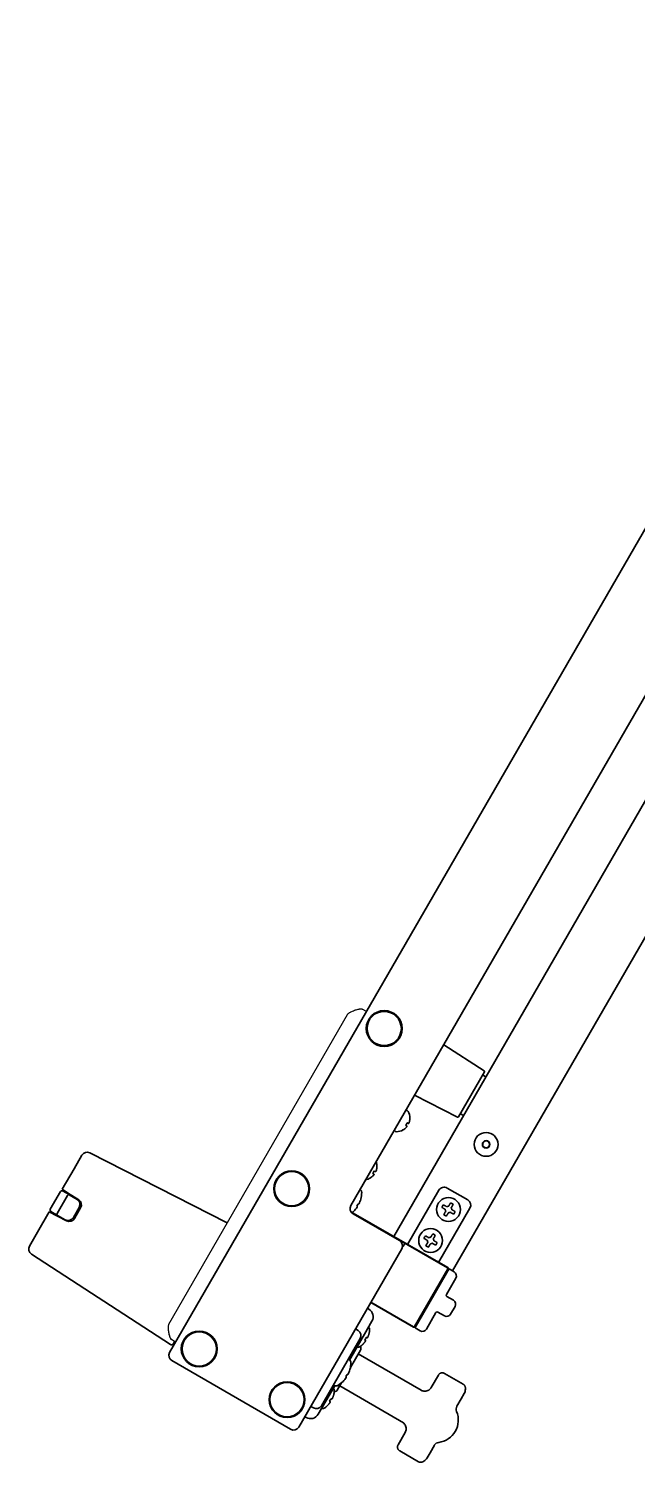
# Model space of a CAD drawing. Extents: x 6769 to 10051, y -94 to 2900.
# Drawn here: x 8232.2 to 8436.2, y -93.8 to 386.7 of the extents above; entities that cross this region are included whole.
import ezdxf

# ---------------------------------------------------------------- set-up
doc = ezdxf.new("R2010")
doc.units = 0
doc.header["$LTSCALE"] = 5
doc.layers.add('1', color=7, linetype='CONTINUOUS', true_color=0xffffff)
doc.layers.add('GEOM', color=7, linetype='CONTINUOUS')

msp = doc.modelspace()

# ---------------------------------------------------------------- linework, layer by layer
at = {"layer": '1', "color": 7, "linetype": 'Continuous', "lineweight": 35}
for p, q in [((8535.56, 386.65), (8279.41, -57.01)), ((8531.66, 323.89), (8340.16, -7.79)), ((8547.76, 316.62), (8354.52, -18.1)), ((8374.19, -29.66), (8566.72, 303.82)), ((8384.89, 37.36), (8371.28, 46.11)), ((8376.26, 21.92), (8384.97, 37.02)), ((8385.39, 35.38), (8384.37, 35.97)), ((8361.54, 29.24), (8375.92, 21.83)), ((8359.18, 23.95), (8359.01, 24.05)), ((8359.93, 21.56), (8359.96, 21.54)), ((8376.87, 22.98), (8377.89, 22.39)), ((8355.01, 17.12), (8355.18, 17.02)), ((8357.66, 17.55), (8357.63, 17.57)), ((8298.74, -13.55), (8252.69, 9.91)), ((8247.38, 4.5), (8250.05, 9.13)), ((8348.88, 5.42), (8348.91, 5.4)), ((8243.44, -2.32), (8247.38, 4.5)), ((8346.61, 1.42), (8346.58, 1.43)), ((8242.85, -3.04), (8239.39, -9.03)), ((8241.75, -10.44), (8245.25, -4.38)), ((8243.44, -2.32), (8245.22, -3.47)), ((8244.72, -3.52), (8243.52, -2.86)), ((8245.7, -4.06), (8244.72, -3.52)), ((8245.22, -3.47), (8248.95, -5.89)), ((8245.7, -4.06), (8245.72, -4.07)), ((8245.76, -4.1), (8245.72, -4.07)), ((8245.79, -4.11), (8245.81, -4.12)), ((8248.41, -5.69), (8245.81, -4.12)), ((8369.7, -2.62), (8359.2, -20.8)), ((8379.36, -5.89), (8372.43, -1.89)), ((8247.16, -11.77), (8249.11, -8.4)), ((8247.55, -12.1), (8249.59, -8.57)), ((8341.19, -9.6), (8341.2, -9.6)), ((8343.49, -5.62), (8343.5, -5.62)), ((8369.59, -26.8), (8380.09, -8.62)), ((8373.61, -6.84), (8374.05, -7.09)), ((8374.05, -7.09), (8374.48, -7.34)), ((8235.12, -16.72), (8239.06, -9.91)), ((8239.06, -9.91), (8244.91, -12.89)), ((8240.74, -10.41), (8239.57, -9.71)), ((8241.7, -10.99), (8240.74, -10.41)), ((8241.72, -11), (8241.7, -10.99)), ((8241.72, -11), (8241.76, -11.03)), ((8241.81, -11.05), (8241.79, -11.04)), ((8241.81, -11.05), (8244.46, -12.52)), ((8340.18, -9.82), (8372.63, -28.56)), ((8372.57, -28.67), (8340.35, -10.07)), ((8356.48, -19.53), (8340.89, -10.53)), ((8371.75, -11.07), (8371.31, -10.82)), ((8372.18, -11.32), (8371.75, -11.07)), ((8232.45, -21.36), (8235.12, -16.72)), ((8367.61, -17.23), (8368.05, -17.48)), ((8368.05, -17.48), (8368.48, -17.73)), ((8322.71, -82.01), (8357.21, -22.26)), ((8358.13, -20.67), (8357.75, -21.33)), ((8358.14, -20.66), (8358.13, -20.67)), ((8365.75, -21.47), (8365.31, -21.22)), ((8366.18, -21.72), (8365.75, -21.47)), ((8233.09, -24.03), (8279.77, -54.35)), ((8361.53, -48.28), (8372.66, -29.01)), ((8372.27, -30.44), (8362.53, -47.31)), ((8372.81, -29.24), (8370.56, -33.14)), ((8375.37, -32.07), (8372.18, -37.59)), ((8372.27, -30.44), (8373.02, -29.14)), ((8373.09, -29.02), (8373.02, -29.14)), ((8373.09, -29.02), (8374.82, -30.02)), ((8374.53, -39.53), (8372.36, -38.28)), ((8345.71, -42.18), (8346.18, -42.45)), ((8361.13, -48.48), (8346.84, -40.23)), ((8346.9, -40.12), (8361.19, -48.37)), ((8373.58, -44.17), (8375.08, -41.58)), ((8347.24, -46.53), (8344.74, -50.86)), ((8361.78, -48.6), (8362.53, -47.31)), ((8364.27, -44.04), (8361.81, -48.29)), ((8361.81, -48.5), (8362.56, -47.2)), ((8362.46, -47.17), (8362.55, -47.22)), ((8368.68, -43.66), (8365.49, -49.18)), ((8369.36, -43.47), (8371.53, -44.72)), ((8343.3, -52.35), (8330.32, -74.84)), ((8344.74, -50.86), (8339.74, -59.53)), ((8341.71, -49.1), (8342.6, -49.64)), ((8346.37, -50.24), (8346.38, -50.25)), ((8361.81, -48.5), (8361.71, -48.67)), ((8361.78, -48.6), (8361.71, -48.73)), ((8361.71, -48.67), (8361.74, -48.68)), ((8361.71, -48.73), (8363.44, -49.73)), ((8281.06, -53.36), (8280.56, -54.23)), ((8343.35, -56.28), (8340.03, -62.02)), ((8363.78, -69.69), (8342.65, -57.49)), ((8343.88, -54.58), (8343.87, -54.57)), ((8280.15, -59.74), (8319.98, -82.74)), ((8339.57, -59.41), (8339.31, -59.26)), ((8337.06, -67.17), (8335.74, -69.45)), ((8337.56, -66.68), (8337.57, -66.69)), ((8339.86, -62.7), (8339.87, -62.7)), ((8369.5, -64.57), (8367.09, -68.75)), ((8377.82, -67.64), (8371.55, -64.02)), ((8334.75, -68.16), (8331.75, -73.37)), ((8334.31, -67.92), (8334.57, -68.07)), ((8334.52, -70.75), (8334.54, -70.76)), ((8336.45, -68.23), (8357.77, -80.54)), ((8378.17, -70.77), (8377.17, -72.5)), ((8378.57, -69.27), (8378.57, -68.94)), ((8327.62, -75.59), (8326.71, -75.08)), ((8331.75, -73.37), (8329.25, -77.69)), ((8332.04, -75.09), (8332.02, -75.08)), ((8375.72, -75.01), (8377.17, -72.5)), ((8325.19, -78.81), (8324.71, -78.55)), ((8358.42, -83.77), (8356, -87.95)), ((8362.82, -93.62), (8356.55, -90)), ((8365.7, -92.36), (8366.7, -90.62)), ((8366.7, -90.62), (8368.15, -88.12)), ((8364.32, -93.62), (8364.6, -93.45))]:
    msp.add_line(p, q, dxfattribs=at)
for centre, radius in [((8351.34, 51.57), 6), ((8351.34, 51.57), 5.75), ((8385.5, 12.74), 4), ((8385.5, 12.74), 1.25), ((8385.5, 12.74), 1.15), ((8320.34, -2.12), 6), ((8320.34, -2.12), 5.75), ((8372.9, -9.08), 4), ((8366.9, -19.47), 4), ((8289.34, -55.82), 6), ((8289.34, -55.82), 5.75), ((8318.79, -72.82), 6), ((8318.79, -72.82), 5.75)]:
    msp.add_circle(centre, radius, dxfattribs=at)
for centre, radius, start, end in [((8384.76, 37.15), 0.25, 330, 57.5), ((8358.81, 23.7), 0.4, 60, 150), ((8358.98, 23.6), 0.4, 29.6988, 60), ((8355.16, 21.42), 4.8, 1.3727, 29.6988), ((8376.04, 22.05), 0.25, 242.5, 330), ((8355.21, 17.47), 0.4, 150, 240), ((8355.38, 17.37), 0.4, 240, 270.3012), ((8355.36, 21.77), 4.8, 270.3012, 298.6273), ((8251.78, 8.13), 2, 63, 150), ((8344.11, 5.29), 4.8, 1.3727, 19.4581), ((8344.31, 5.63), 4.8, 280.5419, 298.6273), ((8243.28, -3.29), 0.5, 61, 150), ((8342.57, -3.41), 1.25, 358.6021, 55.1381), ((8334.74, -3.22), 9.08, 344.6676, 358.6021), ((8371.43, -3.62), 2, 60, 150), ((8239.83, -9.28), 0.5, 150, 239), ((8247.38, -7.4), 2, 330, 59), ((8247.86, -7.57), 2, 330, 57), ((8341.89, -8.79), 2, 150, 240), ((8334.74, -3.22), 9.08, 310.7144, 315.3324), ((8334.74, -3.22), 8.79, 327.391, 332.609), ((8378.36, -7.62), 2, 330, 60), ((8245.43, -10.77), 2, 241, 330), ((8245.82, -11.1), 2, 243, 330), ((8234.18, -22.36), 2, 150, 237), ((8355.48, -21.26), 2, 330, 60), ((8344.64, -45.03), 3, 330, 59.25), ((8341.57, -51.35), 2, 330, 59), ((8338.91, -48.82), 7.18, 326.0067, 333.9933), ((8344.98, -49.44), 1.5, 354.7199, 40.3661), ((8339.5, -48.93), 7, 349.1821, 354.7199), ((8281.15, -58.01), 2, 150, 240), ((8280.04, -53.93), 0.5, 237, 245.2976), ((8280.13, -53.98), 0.5, 237, 330), ((8342.48, -53.77), 1.5, 259.6339, 305.2801), ((8339.3, -49.28), 7, 305.2801, 310.8179), ((8342.05, -55.53), 1.5, 330, 23.1881), ((8338.94, -60.49), 1.25, 358.6021, 60), ((8331.11, -60.3), 9.08, 344.6676, 358.6021), ((8331.11, -60.3), 9.08, 301.3979, 315.3324), ((8331.11, -60.3), 8.79, 327.391, 332.609), ((8333.14, -69.95), 1.5, 354.7199, 40.3661), ((8327.66, -69.45), 7, 349.1821, 354.7199), ((8335.19, -66.99), 1.25, 240, 301.3979), ((8334.44, -68.7), 1.5, 276.8119, 330), ((8375.57, -69.27), 3, 330, 359.2313), ((8328.59, -73.84), 2, 241, 330), ((8330.64, -74.28), 1.5, 259.6339, 305.2801), ((8327.46, -69.79), 7, 305.2801, 310.8179), ((8327.07, -69.34), 7.18, 326.0067, 333.9933), ((8368.69, -79.69), 7.5, 277.1846, 22.8154), ((8377.45, -76.01), 2, 150, 202.8154), ((8326.65, -76.19), 3, 240.75, 330), ((8320.98, -81.01), 2, 240, 330), ((8369.88, -89.12), 2, 97.1846, 150), ((8363.1, -90.86), 3, 300.6698, 330)]:
    msp.add_arc(centre, radius, start, end, dxfattribs=at)
for centre, major_axis, ratio, start_param, end_param in [((8334.7, -3.29), (7.85, -4.53), 0.993151, 6.033606, 6.225112), ((8334.41, -3.79), (7.85, -4.53), 0.116841, 0.058074, 0.249579), ((8335.07, -2.65), (-7.85, 4.53), 0.116841, 2.892014, 3.083519), ((8334.78, -3.15), (-7.85, 4.53), 0.993151, 3.199666, 3.391172), ((8372.44, -28.88), (-0.242, -0.065), 0.999695, 2.356347, 3.926839), ((8372.38, -28.99), (0.483, 0.129), 0.999924, 5.497825, 7.068545), ((8374.07, -31.32), (-1.45, -0.39), 0.999848, 2.35629, 3.926896), ((8372.61, -37.84), (-0.483, -0.129), 0.999848, 5.497882, 7.068488), ((8373.78, -40.83), (-1.45, -0.39), 0.999848, 2.35629, 3.926896), ((8369.11, -43.91), (-0.129, 0.483), 0.999848, 5.497882, 7.068488), ((8372.28, -43.42), (-0.39, 1.45), 0.999848, 2.35629, 3.926896), ((8361.38, -48.04), (-0.129, 0.483), 0.999924, 2.356233, 3.926953), ((8361.32, -48.15), (0.065, -0.242), 0.999695, 5.497939, 7.068431), ((8364.19, -48.43), (-0.39, 1.45), 0.999848, 2.35629, 3.926896), ((8331.07, -60.37), (7.85, -4.53), 0.993151, 6.033606, 6.225112), ((8330.78, -60.88), (7.85, -4.53), 0.116841, 0.058074, 0.249579), ((8331.44, -59.73), (-7.85, 4.53), 0.116841, 2.892014, 3.083519), ((8331.15, -60.24), (-7.85, 4.53), 0.993151, 3.199666, 3.391172)]:
    msp.add_ellipse(centre, major_axis=major_axis, ratio=ratio, start_param=start_param, end_param=end_param, dxfattribs=at)
for points in [[(8358.53, 19.13), (8358.63, 19.26), (8358.82, 19.54), (8358.97, 19.84), (8359.03, 20)], [(8359.51, 19.72), (8359.52, 19.74), (8359.55, 19.78), (8359.59, 19.84), (8359.63, 19.91), (8359.67, 19.97), (8359.7, 20.03), (8359.73, 20.09), (8359.75, 20.13), (8359.76, 20.15)], [(8359.76, 20.15), (8359.77, 20.21), (8359.8, 20.32), (8359.84, 20.48), (8359.87, 20.65), (8359.89, 20.81), (8359.91, 20.98), (8359.92, 21.15), (8359.93, 21.34), (8359.93, 21.48), (8359.93, 21.56)], [(8359.01, 18.85), (8358.99, 18.86), (8358.97, 18.88), (8358.93, 18.9), (8358.88, 18.93), (8358.82, 18.96), (8358.77, 18.99), (8358.7, 19.03), (8358.63, 19.07), (8358.56, 19.11), (8358.53, 19.13)], [(8358.76, 18.42), (8358.77, 18.44), (8358.8, 18.48), (8358.84, 18.54), (8358.88, 18.6), (8358.91, 18.66), (8358.95, 18.72), (8358.98, 18.79), (8359, 18.83), (8359.01, 18.85)], [(8348.71, 4.02), (8348.72, 4.07), (8348.75, 4.18), (8348.79, 4.34), (8348.82, 4.51), (8348.84, 4.68), (8348.86, 4.84), (8348.88, 5.01), (8348.88, 5.2), (8348.88, 5.34), (8348.88, 5.42)], [(8347.48, 2.99), (8347.58, 3.13), (8347.77, 3.4), (8347.92, 3.7), (8347.98, 3.86)], [(8347.96, 2.72), (8347.95, 2.72), (8347.92, 2.74), (8347.88, 2.76), (8347.83, 2.79), (8347.77, 2.82), (8347.72, 2.86), (8347.65, 2.89), (8347.58, 2.94), (8347.51, 2.97), (8347.48, 2.99)], [(8347.71, 2.28), (8347.72, 2.3), (8347.75, 2.34), (8347.79, 2.4), (8347.83, 2.46), (8347.86, 2.52), (8347.9, 2.59), (8347.93, 2.65), (8347.95, 2.7), (8347.96, 2.72)], [(8348.46, 3.58), (8348.47, 3.6), (8348.5, 3.65), (8348.55, 3.71), (8348.58, 3.77), (8348.62, 3.83), (8348.65, 3.89), (8348.68, 3.95), (8348.7, 4), (8348.71, 4.02)], [(8370.65, -8.37), (8370.74, -8.22), (8370.9, -7.93), (8371.07, -7.64), (8371.15, -7.5)], [(8371.78, -9.02), (8371.73, -8.99), (8371.64, -8.93), (8371.5, -8.85), (8371.36, -8.77), (8371.23, -8.7), (8371.1, -8.62), (8370.96, -8.54), (8370.82, -8.46), (8370.71, -8.4), (8370.65, -8.37)], [(8371.96, -9.7), (8371.95, -9.67), (8371.94, -9.6), (8371.91, -9.5), (8371.88, -9.41), (8371.86, -9.31), (8371.83, -9.21), (8371.81, -9.11), (8371.79, -9.05), (8371.78, -9.02)], [(8372.28, -8.15), (8372.32, -8.14), (8372.38, -8.12), (8372.49, -8.09), (8372.58, -8.07), (8372.68, -8.04), (8372.77, -8.02), (8372.87, -7.99), (8372.93, -7.97), (8372.96, -7.97)], [(8372.96, -7.97), (8372.99, -7.92), (8373.04, -7.83), (8373.12, -7.69), (8373.2, -7.55), (8373.28, -7.41), (8373.36, -7.28), (8373.44, -7.15), (8373.52, -7), (8373.58, -6.9), (8373.61, -6.84)], [(8373.83, -8.47), (8373.84, -8.5), (8373.85, -8.56), (8373.88, -8.66), (8373.91, -8.76), (8373.93, -8.86), (8373.96, -8.95), (8373.99, -9.05), (8374, -9.12), (8374.01, -9.15)], [(8374.01, -9.15), (8374.06, -9.18), (8374.15, -9.23), (8374.29, -9.31), (8374.43, -9.39), (8374.56, -9.47), (8374.7, -9.54), (8374.83, -9.62), (8374.98, -9.71), (8375.08, -9.77), (8375.14, -9.8)], [(8372.83, -10.2), (8372.8, -10.25), (8372.75, -10.34), (8372.67, -10.48), (8372.59, -10.62), (8372.51, -10.75), (8372.43, -10.88), (8372.36, -11.02), (8372.27, -11.16), (8372.21, -11.27), (8372.18, -11.32)], [(8373.51, -10.02), (8373.48, -10.02), (8373.41, -10.04), (8373.31, -10.07), (8373.21, -10.1), (8373.11, -10.12), (8373.02, -10.15), (8372.92, -10.17), (8372.86, -10.19), (8372.83, -10.2)], [(8375.14, -9.8), (8375.05, -9.94), (8374.89, -10.23), (8374.72, -10.52), (8374.64, -10.67)], [(8364.65, -18.76), (8364.74, -18.61), (8364.9, -18.32), (8365.07, -18.04), (8365.15, -17.89)], [(8365.78, -19.41), (8365.73, -19.38), (8365.64, -19.33), (8365.5, -19.25), (8365.36, -19.17), (8365.23, -19.09), (8365.1, -19.01), (8364.96, -18.93), (8364.82, -18.85), (8364.71, -18.79), (8364.65, -18.76)], [(8366.28, -18.54), (8366.32, -18.53), (8366.38, -18.51), (8366.49, -18.49), (8366.58, -18.46), (8366.68, -18.43), (8366.77, -18.41), (8366.87, -18.38), (8366.93, -18.37), (8366.96, -18.36)], [(8366.96, -18.36), (8366.99, -18.31), (8367.04, -18.22), (8367.12, -18.08), (8367.2, -17.94), (8367.28, -17.81), (8367.36, -17.67), (8367.44, -17.54), (8367.52, -17.39), (8367.58, -17.29), (8367.61, -17.23)], [(8367.83, -18.86), (8367.84, -18.89), (8367.85, -18.96), (8367.88, -19.05), (8367.91, -19.15), (8367.93, -19.25), (8367.96, -19.35), (8367.99, -19.44), (8368, -19.51), (8368.01, -19.54)], [(8358.05, -20.31), (8358.08, -20.32), (8358.12, -20.36), (8358.16, -20.43), (8358.17, -20.51), (8358.17, -20.59), (8358.15, -20.64), (8358.14, -20.66)], [(8365.96, -20.09), (8365.95, -20.06), (8365.94, -19.99), (8365.91, -19.9), (8365.88, -19.8), (8365.86, -19.7), (8365.83, -19.6), (8365.81, -19.51), (8365.79, -19.44), (8365.78, -19.41)], [(8366.83, -20.59), (8366.8, -20.64), (8366.75, -20.73), (8366.67, -20.87), (8366.59, -21.01), (8366.51, -21.14), (8366.43, -21.27), (8366.36, -21.41), (8366.27, -21.55), (8366.21, -21.66), (8366.18, -21.72)], [(8367.51, -20.41), (8367.48, -20.42), (8367.41, -20.44), (8367.31, -20.46), (8367.21, -20.49), (8367.11, -20.51), (8367.02, -20.54), (8366.92, -20.57), (8366.86, -20.58), (8366.83, -20.59)], [(8368.01, -19.54), (8368.06, -19.57), (8368.15, -19.62), (8368.29, -19.7), (8368.43, -19.78), (8368.56, -19.86), (8368.7, -19.94), (8368.83, -20.01), (8368.98, -20.1), (8369.08, -20.16), (8369.14, -20.19)], [(8369.14, -20.19), (8369.05, -20.34), (8368.89, -20.62), (8368.72, -20.91), (8368.64, -21.06)], [(8345.08, -52.96), (8345.07, -52.95), (8345.06, -52.95), (8345.03, -52.93), (8345, -52.91), (8344.96, -52.89), (8344.92, -52.87), (8344.88, -52.84), (8344.83, -52.82), (8344.8, -52.8), (8344.78, -52.78)], [(8345.16, -53.01), (8345.16, -53), (8345.14, -53), (8345.12, -52.98), (8345.09, -52.96), (8345.05, -52.94), (8345.01, -52.92), (8344.97, -52.89), (8344.92, -52.87), (8344.88, -52.85), (8344.87, -52.83)], [(8345.28, -51.92), (8345.3, -51.93), (8345.33, -51.95), (8345.38, -51.98), (8345.42, -52), (8345.46, -52.03), (8345.5, -52.05), (8345.53, -52.06), (8345.56, -52.08), (8345.57, -52.09), (8345.58, -52.09)], [(8345.37, -51.97), (8345.38, -51.98), (8345.42, -52), (8345.47, -52.03), (8345.51, -52.05), (8345.55, -52.08), (8345.59, -52.1), (8345.62, -52.11), (8345.64, -52.13), (8345.66, -52.14), (8345.66, -52.14)], [(8345.66, -52.14), (8345.68, -52.12), (8345.71, -52.08), (8345.75, -52.01), (8345.78, -51.95), (8345.82, -51.89), (8345.85, -51.83), (8345.88, -51.77), (8345.9, -51.73), (8345.91, -51.71)], [(8345.91, -51.71), (8345.94, -51.65), (8345.99, -51.53), (8346.06, -51.35), (8346.12, -51.16), (8346.18, -50.98), (8346.24, -50.79), (8346.28, -50.61), (8346.33, -50.42), (8346.35, -50.3), (8346.37, -50.24)], [(8343.87, -54.57), (8343.91, -54.53), (8344.01, -54.44), (8344.15, -54.31), (8344.28, -54.18), (8344.42, -54.04), (8344.55, -53.89), (8344.67, -53.75), (8344.8, -53.6), (8344.88, -53.49), (8344.91, -53.44)], [(8344.91, -53.44), (8344.93, -53.42), (8344.95, -53.38), (8344.99, -53.32), (8345.03, -53.26), (8345.06, -53.2), (8345.1, -53.14), (8345.13, -53.07), (8345.15, -53.03), (8345.16, -53.01)], [(8334.07, -72.22), (8334.1, -72.16), (8334.15, -72.04), (8334.22, -71.86), (8334.28, -71.68), (8334.34, -71.49), (8334.39, -71.31), (8334.44, -71.12), (8334.48, -70.94), (8334.51, -70.81), (8334.52, -70.75)], [(8332.02, -75.08), (8332.07, -75.04), (8332.17, -74.96), (8332.3, -74.83), (8332.44, -74.69), (8332.57, -74.55), (8332.7, -74.41), (8332.83, -74.26), (8332.95, -74.11), (8333.03, -74.01), (8333.07, -73.96)], [(8333.23, -73.47), (8333.23, -73.47), (8333.21, -73.46), (8333.19, -73.44), (8333.15, -73.43), (8333.12, -73.41), (8333.08, -73.38), (8333.04, -73.36), (8332.99, -73.33), (8332.95, -73.31), (8332.93, -73.3)], [(8333.32, -73.52), (8333.31, -73.52), (8333.3, -73.51), (8333.27, -73.49), (8333.24, -73.48), (8333.21, -73.46), (8333.17, -73.43), (8333.12, -73.41), (8333.07, -73.38), (8333.04, -73.36), (8333.02, -73.35)], [(8333.07, -73.96), (8333.08, -73.94), (8333.11, -73.9), (8333.15, -73.84), (8333.18, -73.77), (8333.22, -73.71), (8333.25, -73.65), (8333.29, -73.59), (8333.31, -73.54), (8333.32, -73.52)], [(8333.43, -72.43), (8333.45, -72.44), (8333.49, -72.46), (8333.54, -72.49), (8333.58, -72.52), (8333.62, -72.54), (8333.66, -72.56), (8333.69, -72.58), (8333.71, -72.59), (8333.73, -72.6), (8333.73, -72.61)], [(8333.52, -72.48), (8333.54, -72.49), (8333.57, -72.51), (8333.62, -72.54), (8333.67, -72.57), (8333.71, -72.59), (8333.74, -72.61), (8333.77, -72.63), (8333.8, -72.64), (8333.81, -72.65), (8333.82, -72.66)], [(8333.82, -72.66), (8333.84, -72.63), (8333.86, -72.59), (8333.9, -72.53), (8333.94, -72.47), (8333.97, -72.41), (8334.01, -72.35), (8334.04, -72.28), (8334.06, -72.24), (8334.07, -72.22)]]:
    msp.add_open_spline(points, degree=3, dxfattribs=at)
for points, knots in [([(8359.03, 20), (8359.14, 19.93), (8359.23, 19.88), (8359.35, 19.81), (8359.39, 19.79), (8359.45, 19.75), (8359.48, 19.74), (8359.51, 19.72)], [0, 0, 0, 0, 0.5, 0.5, 0.75, 0.75, 1, 1, 1, 1]), ([(8357.63, 17.57), (8357.84, 17.68), (8358.04, 17.81), (8358.32, 18.03), (8358.41, 18.1), (8358.59, 18.26), (8358.67, 18.34), (8358.76, 18.42)], [0, 0, 0, 0, 0.5, 0.5, 0.75, 0.75, 1, 1, 1, 1]), ([(8346.58, 1.43), (8346.79, 1.55), (8346.99, 1.68), (8347.27, 1.89), (8347.36, 1.96), (8347.54, 2.12), (8347.62, 2.2), (8347.71, 2.28)], [0, 0, 0, 0, 0.5, 0.5, 0.75, 0.75, 1, 1, 1, 1]), ([(8347.98, 3.86), (8348.09, 3.8), (8348.18, 3.74), (8348.3, 3.67), (8348.34, 3.65), (8348.4, 3.62), (8348.43, 3.6), (8348.46, 3.58)], [0, 0, 0, 0, 0.5, 0.5, 0.75, 0.75, 1, 1, 1, 1]), ([(8245.7, -4.06), (8245.69, -4.06), (8245.68, -4.05), (8245.66, -4.04), (8245.66, -4.04), (8245.64, -4.04), (8245.64, -4.03), (8245.63, -4.03), (8245.62, -4.03), (8245.6, -4.03), (8245.59, -4.03), (8245.57, -4.04), (8245.55, -4.04), (8245.53, -4.06), (8245.52, -4.07), (8245.5, -4.08), (8245.49, -4.09), (8245.47, -4.11), (8245.45, -4.13), (8245.42, -4.16), (8245.41, -4.18), (8245.39, -4.2), (8245.38, -4.22), (8245.36, -4.25), (8245.34, -4.27), (8245.33, -4.29), (8245.29, -4.33), (8245.27, -4.35), (8245.25, -4.38)], [0, 0, 0, 0, 0.0625, 0.0625, 0.09375, 0.09375, 0.125, 0.125, 0.1875, 0.1875, 0.25, 0.25, 0.375, 0.375, 0.4375, 0.4375, 0.5, 0.5, 0.625, 0.625, 0.6875, 0.6875, 0.75, 0.8125, 0.8125, 0.875, 0.875, 1, 1, 1, 1]), ([(8245.79, -4.11), (8245.78, -4.11), (8245.76, -4.1), (8245.75, -4.09), (8245.74, -4.09), (8245.73, -4.09), (8245.73, -4.08), (8245.72, -4.08), (8245.71, -4.08), (8245.7, -4.08)], [0, 0, 0, 0, 0.381098, 0.381098, 0.571646, 0.571646, 0.762195, 0.762195, 1, 1, 1, 1]), ([(8371.15, -7.5), (8371.33, -7.6), (8371.51, -7.71), (8371.79, -7.87), (8371.89, -7.92), (8372.08, -8.03), (8372.18, -8.09), (8372.28, -8.15)], [0, 0, 0, 0, 0.5, 0.5, 0.75, 0.75, 1, 1, 1, 1]), ([(8374.48, -7.34), (8374.38, -7.52), (8374.27, -7.7), (8374.11, -7.98), (8374.05, -8.07), (8373.94, -8.27), (8373.89, -8.37), (8373.83, -8.47)], [0, 0, 0, 0, 0.5, 0.5, 0.75, 0.75, 1, 1, 1, 1]), ([(8241.7, -10.99), (8241.69, -10.98), (8241.68, -10.98), (8241.66, -10.97), (8241.66, -10.96), (8241.65, -10.96), (8241.65, -10.95), (8241.64, -10.94), (8241.63, -10.93), (8241.62, -10.92), (8241.62, -10.91), (8241.61, -10.89), (8241.61, -10.87), (8241.61, -10.84), (8241.61, -10.83), (8241.62, -10.81), (8241.62, -10.8), (8241.63, -10.76), (8241.64, -10.74), (8241.65, -10.7), (8241.66, -10.69), (8241.67, -10.66), (8241.68, -10.63), (8241.69, -10.6), (8241.7, -10.57), (8241.71, -10.55), (8241.72, -10.52), (8241.73, -10.51), (8241.74, -10.48), (8241.75, -10.46), (8241.75, -10.44)], [0, 0, 0, 0, 0.0625, 0.0625, 0.09375, 0.09375, 0.125, 0.125, 0.1875, 0.1875, 0.25, 0.25, 0.375, 0.375, 0.4375, 0.4375, 0.5, 0.5, 0.625, 0.625, 0.6875, 0.6875, 0.75, 0.8125, 0.8125, 0.875, 0.875, 0.9375, 0.9375, 1, 1, 1, 1]), ([(8371.31, -10.82), (8371.41, -10.65), (8371.52, -10.47), (8371.68, -10.19), (8371.74, -10.09), (8371.85, -9.9), (8371.9, -9.8), (8371.96, -9.7)], [0, 0, 0, 0, 0.5, 0.5, 0.75, 0.75, 1, 1, 1, 1]), ([(8374.64, -10.67), (8374.46, -10.56), (8374.28, -10.46), (8374, -10.3), (8373.9, -10.24), (8373.71, -10.13), (8373.61, -10.07), (8373.51, -10.02)], [0, 0, 0, 0, 0.5, 0.5, 0.75, 0.75, 1, 1, 1, 1]), ([(8365.15, -17.89), (8365.33, -17.99), (8365.51, -18.1), (8365.79, -18.26), (8365.89, -18.32), (8366.08, -18.43), (8366.18, -18.48), (8366.28, -18.54)], [0, 0, 0, 0, 0.5, 0.5, 0.75, 0.75, 1, 1, 1, 1]), ([(8368.48, -17.73), (8368.38, -17.91), (8368.27, -18.09), (8368.11, -18.37), (8368.05, -18.47), (8367.94, -18.66), (8367.89, -18.76), (8367.83, -18.86)], [0, 0, 0, 0, 0.5, 0.5, 0.75, 0.75, 1, 1, 1, 1]), ([(8357.75, -21.33), (8357.73, -21.37), (8357.67, -21.45), (8357.55, -21.59), (8357.45, -21.68), (8357.39, -21.74), (8357.39, -21.74)], [0, 0, 0, 0, 0.32263, 0.645259, 0.967889, 1, 1, 1, 1]), ([(8365.31, -21.22), (8365.41, -21.04), (8365.52, -20.86), (8365.68, -20.58), (8365.74, -20.48), (8365.85, -20.29), (8365.9, -20.19), (8365.96, -20.09)], [0, 0, 0, 0, 0.5, 0.5, 0.75, 0.75, 1, 1, 1, 1]), ([(8368.64, -21.06), (8368.46, -20.96), (8368.28, -20.85), (8368, -20.69), (8367.9, -20.63), (8367.71, -20.52), (8367.61, -20.47), (8367.51, -20.41)], [0, 0, 0, 0, 0.5, 0.5, 0.75, 0.75, 1, 1, 1, 1]), ([(8369.5, -64.57), (8369.51, -64.56), (8369.52, -64.55), (8369.53, -64.53), (8369.53, -64.53), (8369.54, -64.52), (8369.55, -64.49), (8369.57, -64.47), (8369.61, -64.41), (8369.67, -64.33), (8369.74, -64.26), (8369.8, -64.21), (8369.81, -64.19), (8369.85, -64.16), (8369.87, -64.15), (8369.97, -64.07), (8370.05, -64.02), (8370.18, -63.95), (8370.23, -63.93), (8370.3, -63.91), (8370.32, -63.9), (8370.37, -63.89), (8370.39, -63.88), (8370.51, -63.85), (8370.61, -63.83), (8370.73, -63.82), (8370.75, -63.82), (8370.8, -63.82), (8370.83, -63.82), (8370.9, -63.82), (8370.95, -63.83), (8371.1, -63.85), (8371.19, -63.87), (8371.31, -63.91), (8371.33, -63.92), (8371.38, -63.93), (8371.4, -63.94), (8371.47, -63.97), (8371.51, -64), (8371.55, -64.02)], [0, 0, 0, 0, 0.015625, 0.015625, 0.023438, 0.023438, 0.03125, 0.0625, 0.0625, 0.125, 0.1875, 0.1875, 0.21875, 0.21875, 0.25, 0.25, 0.375, 0.375, 0.4375, 0.4375, 0.46875, 0.46875, 0.5, 0.5, 0.625, 0.625, 0.65625, 0.65625, 0.6875, 0.6875, 0.75, 0.75, 0.875, 0.875, 0.90625, 0.90625, 0.9375, 0.9375, 1, 1, 1, 1]), ([(8367.08, -68.75), (8367, -68.89), (8366.77, -69.22), (8366.28, -69.63), (8365.63, -69.91), (8364.96, -70.01), (8364.36, -69.93), (8363.95, -69.79), (8363.76, -69.68), (8363.72, -69.65)], [0, 0, 0, 0, 0.129366, 0.308672, 0.492249, 0.671511, 0.826458, 0.963578, 1, 1, 1, 1]), ([(8378.57, -68.94), (8378.57, -68.93), (8378.57, -68.92), (8378.57, -68.91), (8378.57, -68.9), (8378.57, -68.89), (8378.57, -68.87), (8378.56, -68.82), (8378.56, -68.77), (8378.55, -68.68), (8378.53, -68.61), (8378.51, -68.52), (8378.49, -68.47), (8378.48, -68.43), (8378.47, -68.39), (8378.46, -68.38), (8378.43, -68.3), (8378.37, -68.19), (8378.3, -68.08), (8378.25, -68.01), (8378.24, -68), (8378.22, -67.97), (8378.21, -67.96), (8378.17, -67.92), (8378.15, -67.9), (8378.08, -67.83), (8378.03, -67.79), (8377.93, -67.71), (8377.88, -67.67), (8377.82, -67.64)], [0, 0, 0, 0, 0.015625, 0.023438, 0.023438, 0.03125, 0.03125, 0.0625, 0.125, 0.125, 0.25, 0.25, 0.3125, 0.34375, 0.34375, 0.375, 0.375, 0.5, 0.625, 0.625, 0.65625, 0.65625, 0.6875, 0.6875, 0.75, 0.75, 0.875, 0.875, 1, 1, 1, 1]), ([(8357.51, -80.4), (8357.69, -80.5), (8358.01, -80.74), (8358.41, -81.25), (8358.68, -81.88), (8358.77, -82.58), (8358.67, -83.23), (8358.51, -83.61), (8358.41, -83.77)], [0, 0, 0, 0, 0.152028, 0.316503, 0.495732, 0.679195, 0.858089, 1, 1, 1, 1]), ([(8356, -87.95), (8356, -87.96), (8355.99, -87.97), (8355.98, -87.99), (8355.98, -88), (8355.98, -88.01), (8355.96, -88.03), (8355.95, -88.06), (8355.92, -88.13), (8355.88, -88.22), (8355.85, -88.31), (8355.84, -88.39), (8355.83, -88.41), (8355.82, -88.46), (8355.82, -88.48), (8355.8, -88.61), (8355.8, -88.7), (8355.81, -88.85), (8355.82, -88.9), (8355.83, -88.97), (8355.83, -89), (8355.84, -89.04), (8355.85, -89.07), (8355.88, -89.19), (8355.91, -89.28), (8355.97, -89.39), (8355.98, -89.41), (8356, -89.45), (8356.02, -89.47), (8356.06, -89.54), (8356.08, -89.58), (8356.17, -89.69), (8356.24, -89.76), (8356.33, -89.85), (8356.35, -89.86), (8356.39, -89.89), (8356.41, -89.91), (8356.47, -89.95), (8356.51, -89.98), (8356.55, -90)], [0, 0, 0, 0, 0.015625, 0.015625, 0.023437, 0.023437, 0.03125, 0.0625, 0.0625, 0.125, 0.1875, 0.1875, 0.21875, 0.21875, 0.25, 0.25, 0.375, 0.375, 0.4375, 0.4375, 0.46875, 0.46875, 0.5, 0.5, 0.625, 0.625, 0.65625, 0.65625, 0.6875, 0.6875, 0.75, 0.75, 0.875, 0.875, 0.90625, 0.90625, 0.9375, 0.9375, 1, 1, 1, 1]), ([(8364.32, -93.62), (8364.31, -93.62), (8364.3, -93.63), (8364.29, -93.64), (8364.28, -93.64), (8364.28, -93.64), (8364.26, -93.65), (8364.22, -93.67), (8364.17, -93.69), (8364.08, -93.73), (8364.02, -93.75), (8363.93, -93.78), (8363.88, -93.79), (8363.83, -93.8), (8363.8, -93.8), (8363.78, -93.81), (8363.7, -93.82), (8363.57, -93.82), (8363.44, -93.82), (8363.36, -93.81), (8363.34, -93.8), (8363.31, -93.8), (8363.29, -93.79), (8363.24, -93.79), (8363.21, -93.78), (8363.12, -93.75), (8363.05, -93.73), (8362.93, -93.68), (8362.88, -93.65), (8362.82, -93.62)], [0, 0, 0, 0, 0.015625, 0.023438, 0.023438, 0.03125, 0.03125, 0.0625, 0.125, 0.125, 0.25, 0.25, 0.3125, 0.34375, 0.34375, 0.375, 0.375, 0.5, 0.625, 0.625, 0.65625, 0.65625, 0.6875, 0.6875, 0.75, 0.75, 0.875, 0.875, 1, 1, 1, 1])]:
    msp.add_open_spline(points, degree=3, knots=knots, dxfattribs=at)
at = {"layer": 'GEOM', "color": 7, "linetype": 'Continuous'}
for p, q in [((8345.41, 57.3), (8343.97, 58.07)), ((8279.11, -47.54), (8339.06, 56.29)), ((8281.41, -53.55), (8280.02, -52.68))]:
    msp.add_line(p, q, dxfattribs=at)
for points, knots in [([(8339.06, 56.29), (8339.13, 56.42), (8339.31, 56.58), (8339.59, 56.79), (8339.88, 56.97), (8340.27, 57.19), (8340.76, 57.43), (8341.37, 57.67), (8341.99, 57.88), (8342.51, 58.01), (8342.94, 58.1), (8343.27, 58.14), (8343.55, 58.16), (8343.78, 58.13), (8343.9, 58.11), (8343.97, 58.07)], [0, 0, 0, 0, 0.0625, 0.125, 0.1875, 0.25, 0.375, 0.5, 0.625, 0.75, 0.8125, 0.875, 0.9375, 0.96875, 1, 1, 1, 1]), ([(8339.06, 56.29), (8339.13, 56.42), (8339.23, 56.51), (8339.34, 56.6), (8339.35, 56.61)], [0, 0, 0, 0, 0.871353, 1, 1, 1, 1]), ([(8279.11, -47.54), (8279.04, -47.67), (8278.99, -47.9), (8278.94, -48.25), (8278.92, -48.59), (8278.94, -49.03), (8278.98, -49.58), (8279.08, -50.23), (8279.18, -50.76), (8279.3, -51.18), (8279.39, -51.5), (8279.48, -51.81), (8279.62, -52.11), (8279.77, -52.41), (8279.89, -52.6), (8280.02, -52.68)], [0, 0, 0, 0, 0.0625, 0.125, 0.1875, 0.25, 0.375, 0.5, 0.625, 0.6875, 0.75, 0.8125, 0.875, 0.9375, 1, 1, 1, 1]), ([(8279.19, -50.77), (8279.2, -50.8), (8279.25, -51.04), (8279.31, -51.27), (8279.38, -51.46)], [0, 0, 0, 0, 0.139504, 1, 1, 1, 1]), ([(8279.62, -52.1), (8279.62, -52.1), (8279.66, -52.21), (8279.72, -52.31), (8279.78, -52.41), (8279.78, -52.41)], [0, 0, 0, 0, 0.02406, 0.977892, 1, 1, 1, 1])]:
    msp.add_open_spline(points, degree=3, knots=knots, dxfattribs=at)
for points in [[(8343.61, 58.15), (8343.72, 58.15), (8343.83, 58.14), (8343.97, 58.07)], [(8339.35, 56.61), (8339.43, 56.67), (8339.5, 56.73), (8339.58, 56.78)]]:
    msp.add_open_spline(points, degree=3, dxfattribs=at)

doc.saveas('drawing.dxf')
